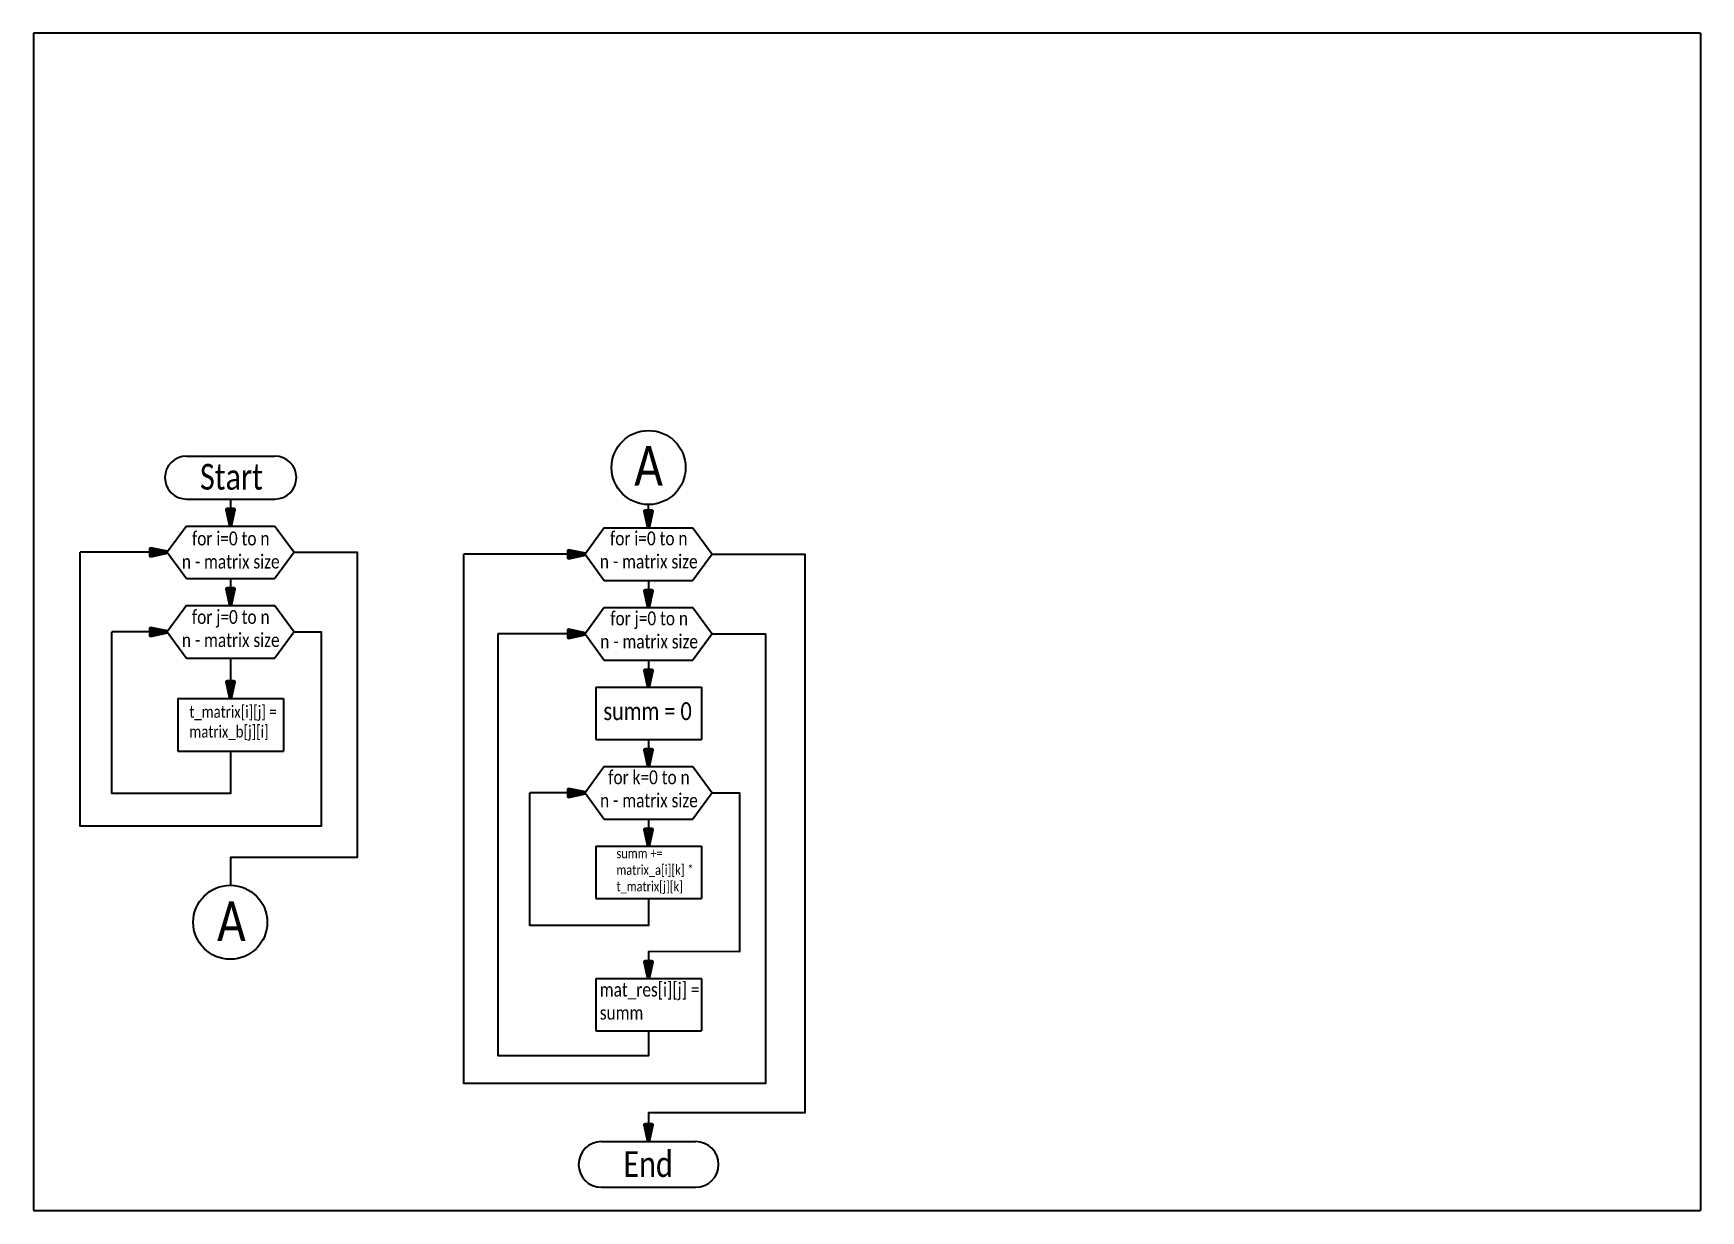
# Model space of a CAD drawing. Header units: millimetres. Extents: x -57 to 784, y 6 to 600.
import ezdxf

# ---------------------------------------------------------------- set-up
doc = ezdxf.new("R2010")
doc.units = ezdxf.units.MM
doc.layers.get('0').update_dxf_attribs({"lineweight": 35})
doc.layers.add('Format', color=7, linetype='Continuous', lineweight=70)
doc.layers.add('Tonk', color=7, linetype='Continuous', lineweight=35)
doc.styles.add('Calibri', font='calibri.ttf', dxfattribs={"width": 0.8})
doc.styles.get("Standard").update_dxf_attribs({"font": '', "width": 0.8, "oblique": 15})
doc.styles.get('Standard').set_extended_font_data('GOST type B')
pattern_1 = [(0, (-50.5334, 0.5446), (0, 6.985), [5.08, -1.905]), (90, (-50.5334, 0.5446), (-6.985, 4e-16), [5.08, -1.905])]

msp = doc.modelspace()

# ---------------------------------------------------------------- hatches: boundary and pattern name
h = msp.add_hatch()
h.set_pattern_fill('ANGLE', color=256)
h.set_pattern_definition([(0, (-209.8256, 14.222), (0, 6.985), [5.08, -1.905]), (90, (-209.8256, 14.222), (-6.985, 4e-16), [5.08, -1.905])])
h.paths.add_polyline_path([(163.19, 521.68, 0.414214), (162.19, 520.68), (163.19, 520.68)])
h.paths.add_polyline_path([(163.19, 521.68), (163.19, 519.68, 0.414214), (164.19, 520.68, 0.414214)])
h.paths.add_polyline_path([(163.19, 520.68), (162.19, 520.68, 0.414214), (163.19, 519.68)])
h = msp.add_hatch()
h.set_pattern_fill('ANGLE', color=256)
h.set_pattern_definition(pattern_1)
h.paths.add_polyline_path([(162.19, 520.68), (164.19, 520.68, 1)])
h.paths.add_polyline_path([(163.19, 520.68), (162.19, 520.68, 0.414214), (163.19, 519.68)])
h.paths.add_polyline_path([(164.19, 520.68), (163.19, 520.68), (163.19, 519.68, 0.414214)])
h = msp.add_hatch()
h.set_pattern_fill('ANGLE', color=256)
h.set_pattern_definition(pattern_1)
h.paths.add_polyline_path([(162.19, 520.68), (164.19, 520.68, 1)])
h.paths.add_polyline_path([(163.19, 520.68), (162.19, 520.68, 0.414214), (163.19, 519.68)])
h.paths.add_polyline_path([(164.19, 520.68), (163.19, 520.68), (163.19, 519.68, 0.414214)])
h = msp.add_hatch()
h.set_pattern_fill('ANGLE', color=256)
h.set_pattern_definition(pattern_1)
h.paths.add_polyline_path([(322.48, 508, 0.414214), (321.48, 507), (322.48, 507)])
h.paths.add_polyline_path([(322.48, 508), (322.48, 506, 0.414214), (323.48, 507, 0.414214)])
h.paths.add_polyline_path([(322.48, 507), (321.48, 507, 0.414214), (322.48, 506)])
h = msp.add_hatch()
h.set_pattern_fill('ANGLE', color=256)
h.set_pattern_definition(pattern_1)
h.paths.add_polyline_path([(322.48, 508, 0.414214), (321.48, 507), (322.48, 507)])
h.paths.add_polyline_path([(322.48, 508), (322.48, 506, 0.414214), (323.48, 507, 0.414214)])
h.paths.add_polyline_path([(322.48, 507), (321.48, 507, 0.414214), (322.48, 506)])
h = msp.add_hatch()
h.set_pattern_fill('ANGLE', color=256)
h.set_pattern_definition([(0, (31.8485, -201.041), (0, 6.985), [5.08, -1.905]), (90, (31.8485, -201.041), (-6.985, 4e-16), [5.08, -1.905])])
h.paths.add_polyline_path([(244.57, 319.09), (246.57, 319.09, 1)])
h.paths.add_polyline_path([(245.57, 319.09), (244.57, 319.09, 0.414214), (245.57, 318.09)])
h.paths.add_polyline_path([(246.57, 319.09), (245.57, 319.09), (245.57, 318.09, 0.414214)])
h = msp.add_hatch()
h.set_pattern_fill('ANGLE', color=256)
h.set_pattern_definition([(0, (-68.484, -241.0816), (0, 6.985), [5.08, -1.905]), (90, (-68.484, -241.0816), (-6.985, 4e-16), [5.08, -1.905])])
h.paths.add_polyline_path([(304.53, 266.37, 0.414214), (303.53, 265.37), (304.53, 265.37)])
h.paths.add_polyline_path([(304.53, 266.37), (304.53, 264.37, 0.414214), (305.53, 265.37, 0.414214)])
h.paths.add_polyline_path([(304.53, 265.37), (303.53, 265.37, 0.414214), (304.53, 264.37)])
at = {"layer": 'Format'}
h = msp.add_hatch(color=256, dxfattribs=at)
h.dxf.hatch_style = 1
h.paths.add_polyline_path([(44.51, 359.46), (40.9, 359.46), (42.76, 351.05)])
h = msp.add_hatch(color=256, dxfattribs=at)
h.dxf.hatch_style = 1
h.paths.add_polyline_path([(255.3, 358.5), (251.69, 358.5), (253.55, 350.08)])
h = msp.add_hatch(color=256, dxfattribs=at)
h.dxf.hatch_style = 1
h.paths.add_polyline_path([(2.34, 339.55), (2.34, 335.94), (10.76, 337.8)])
h = msp.add_hatch(color=256, dxfattribs=at)
h.dxf.hatch_style = 1
h.paths.add_polyline_path([(213.14, 338.58), (213.14, 334.97), (221.55, 336.84)])
h = msp.add_hatch(color=256, dxfattribs=at)
h.dxf.hatch_style = 1
h.paths.add_polyline_path([(44.51, 319.34), (40.9, 319.34), (42.76, 310.92)])
h = msp.add_hatch(color=256, dxfattribs=at)
h.dxf.hatch_style = 1
h.paths.add_polyline_path([(255.3, 318.37), (251.69, 318.37), (253.55, 309.96)])
h = msp.add_hatch(color=256, dxfattribs=at)
h.dxf.hatch_style = 1
h.paths.add_polyline_path([(2.34, 299.42), (2.34, 295.81), (10.76, 297.68)])
h = msp.add_hatch(color=256, dxfattribs=at)
h.dxf.hatch_style = 1
h.paths.add_polyline_path([(213.14, 298.45), (213.14, 294.85), (221.55, 296.71)])
h = msp.add_hatch(color=256, dxfattribs=at)
h.dxf.hatch_style = 1
h.paths.add_polyline_path([(255.3, 278.25), (251.69, 278.25), (253.55, 269.83)])
h = msp.add_hatch(color=256, dxfattribs=at)
h.dxf.hatch_style = 1
h.paths.add_polyline_path([(44.51, 272.4), (40.9, 272.4), (42.76, 263.98)])
h = msp.add_hatch(color=256, dxfattribs=at)
h.dxf.hatch_style = 1
h.paths.add_polyline_path([(255.3, 238.12), (251.69, 238.12), (253.55, 229.71)])
h = msp.add_hatch(color=256, dxfattribs=at)
h.dxf.hatch_style = 1
h.paths.add_polyline_path([(213.14, 218.2), (213.14, 214.6), (221.55, 216.46)])
h = msp.add_hatch(color=256, dxfattribs=at)
h.dxf.hatch_style = 1
h.paths.add_polyline_path([(255.3, 198), (251.69, 198), (253.55, 189.58)])
h = msp.add_hatch(color=256, dxfattribs=at)
h.dxf.hatch_style = 1
h.paths.add_polyline_path([(255.3, 131.22), (251.69, 131.22), (253.55, 122.8)])
h = msp.add_hatch(color=256, dxfattribs=at)
h.dxf.hatch_style = 1
h.paths.add_polyline_path([(255.3, 48.91), (251.69, 48.91), (253.55, 40.49)])

# ---------------------------------------------------------------- linework, layer by layer
at = {"lineweight": 35}
msp.add_line((784.23, 599.64), (784.23, 5.64), dxfattribs=at)
for p, q in [((253.55, 350.08), (253.56, 361.89)), ((10.76, 337.8), (-33.21, 337.8)), ((221.55, 336.84), (160.39, 336.84)), ((10.76, 297.68), (-17.22, 297.68)), ((221.55, 296.71), (177.58, 296.71)), ((221.55, 216.46), (193.58, 216.46))]:
    msp.add_line(p, q)
for points in [[(74.76, 297.68), (88.34, 297.68), (88.34, 199.55), (-33.21, 199.55), (-33.21, 337.8)], [(74.76, 337.8), (106.52, 337.8), (106.52, 183.84), (42.76, 183.84), (42.76, 169.81)], [(285.56, 296.71), (312.47, 296.71), (312.47, 69.77), (160.39, 69.77), (160.39, 336.84)], [(285.56, 336.84), (332.45, 336.84), (332.45, 55.06), (253.55, 55.06), (253.55, 40.49)], [(42.76, 230.67), (42.76, 216.13), (-17.22, 216.13), (-17.22, 297.68)], [(253.55, 96.31), (253.55, 83.77), (177.68, 83.77), (177.68, 296.71)], [(253.55, 163.09), (253.55, 149.52), (193.58, 149.52), (193.58, 216.46)], [(285.56, 216.46), (299.43, 216.46), (299.43, 136.3), (253.55, 136.44)]]:
    msp.add_lwpolyline(points)
for centre in [(253.56, 380.58), (42.56, 151.13)]:
    msp.add_circle(centre, 18.68)
at = {"layer": 'Format', "lineweight": 35}
for p, q in [((784.23, 599.64), (-56.77, 599.64)), ((-56.77, 599.64), (-56.77, 5.64)), ((-56.77, 5.64), (784.23, 5.64))]:
    msp.add_line(p, q, dxfattribs=at)
at = {"layer": 'Format'}
for points in [[(42.76, 351.05), (44.51, 359.46), (40.9, 359.46)], [(253.55, 350.08), (255.3, 358.5), (251.69, 358.5)], [(10.76, 337.8), (2.34, 339.55), (2.34, 335.94)], [(221.55, 336.84), (213.14, 338.58), (213.14, 334.97)], [(42.76, 310.92), (44.51, 319.34), (40.9, 319.34)], [(253.55, 309.96), (255.3, 318.37), (251.69, 318.37)], [(10.76, 297.68), (2.34, 299.42), (2.34, 295.81)], [(221.55, 296.71), (213.14, 298.45), (213.14, 294.85)], [(253.55, 269.83), (255.3, 278.25), (251.69, 278.25)], [(42.76, 263.98), (44.51, 272.4), (40.9, 272.4)], [(253.55, 229.71), (255.3, 238.12), (251.69, 238.12)], [(221.55, 216.46), (213.14, 218.2), (213.14, 214.6)], [(253.55, 189.58), (255.3, 198), (251.69, 198)], [(253.55, 122.8), (255.3, 131.22), (251.69, 131.22)], [(253.55, 40.49), (255.3, 48.91), (251.69, 48.91)]]:
    msp.add_lwpolyline(points, close=True, dxfattribs=at)
at = {"layer": 'Tonk'}
for p, q in [((20.45, 386.34), (65.07, 386.34)), ((20.45, 364.68), (65.07, 364.68)), ((42.76, 364.68), (42.76, 357.86)), ((42.76, 357.86), (42.76, 351.05)), ((253.55, 356.9), (253.55, 350.08)), ((20.45, 351.05), (10.76, 337.8)), ((20.45, 351.05), (65.07, 351.05)), ((65.07, 351.05), (74.76, 337.8)), ((231.24, 350.08), (221.55, 336.84)), ((231.24, 350.08), (275.86, 350.08)), ((275.86, 350.08), (285.56, 336.84)), ((10.76, 337.8), (20.45, 324.55)), ((74.76, 337.8), (65.07, 324.55)), ((221.55, 336.84), (231.24, 323.59)), ((285.56, 336.84), (275.86, 323.59)), ((20.45, 324.55), (65.07, 324.55)), ((42.76, 324.55), (42.76, 317.74)), ((231.24, 323.59), (275.86, 323.59)), ((253.55, 323.59), (253.55, 316.77)), ((42.76, 317.74), (42.76, 310.92)), ((253.55, 316.77), (253.55, 309.96)), ((20.45, 310.92), (10.76, 297.68)), ((20.45, 310.92), (65.07, 310.92)), ((65.07, 310.92), (74.76, 297.68)), ((231.24, 309.96), (221.55, 296.71)), ((231.24, 309.96), (275.86, 309.96)), ((275.86, 309.96), (285.56, 296.71)), ((10.76, 297.68), (20.45, 284.43)), ((74.76, 297.68), (65.07, 284.43)), ((221.55, 296.71), (231.24, 283.46)), ((285.56, 296.71), (275.86, 283.46)), ((20.45, 284.43), (65.07, 284.43)), ((42.76, 284.43), (42.76, 277.61)), ((42.76, 277.61), (42.76, 270.8)), ((231.24, 283.46), (275.86, 283.46)), ((253.55, 283.46), (253.55, 276.65)), ((42.76, 270.8), (42.76, 263.98)), ((226.89, 269.83), (280.22, 269.83)), ((226.89, 269.83), (226.89, 243.34)), ((253.55, 276.65), (253.55, 269.83)), ((280.22, 269.83), (280.22, 243.34)), ((16.1, 263.98), (69.42, 263.98)), ((16.1, 263.98), (16.1, 237.49)), ((69.42, 263.98), (69.42, 237.49)), ((16.1, 237.49), (69.42, 237.49)), ((42.76, 237.49), (42.76, 230.67)), ((226.89, 243.34), (280.22, 243.34)), ((253.55, 243.34), (253.55, 236.52)), ((253.55, 236.52), (253.55, 229.71)), ((231.24, 229.71), (221.55, 216.46)), ((231.24, 229.71), (275.86, 229.71)), ((275.86, 229.71), (285.56, 216.46)), ((221.55, 216.46), (231.24, 203.21)), ((285.56, 216.46), (275.86, 203.21)), ((231.24, 203.21), (275.86, 203.21)), ((253.55, 203.21), (253.55, 196.4)), ((253.55, 196.4), (253.55, 189.58)), ((226.89, 189.58), (280.22, 189.58)), ((226.89, 189.58), (226.89, 163.09)), ((280.22, 189.58), (280.22, 163.09)), ((226.89, 163.09), (280.22, 163.09)), ((253.55, 136.44), (253.55, 129.62)), ((253.55, 129.62), (253.55, 122.8)), ((226.89, 122.8), (280.22, 122.8)), ((226.89, 122.8), (226.89, 96.31)), ((280.22, 122.8), (280.22, 96.31)), ((226.89, 96.31), (280.22, 96.31)), ((229.78, 40.49), (277.33, 40.49)), ((229.78, 17.41), (277.33, 17.41))]:
    msp.add_line(p, q, dxfattribs=at)
for centre, radius, start, end in [((20.45, 375.51), 10.83, 90, 270), ((65.07, 375.51), 10.83, 270, 90), ((229.78, 28.95), 11.54, 90, 270), ((277.33, 28.95), 11.54, 270, 90)]:
    msp.add_arc(centre, radius, start, end, dxfattribs=at)

# ---------------------------------------------------------------- texts
at = {"char_height": 20, "attachment_point": 1, "style": 'Calibri'}
for insert in [(246.33, 391.5), (35.91, 161.7)]:
    msp.add_mtext_dynamic_manual_height_columns('А', width=37.7832, gutter_width=12.5, heights=[0], dxfattribs=dict(at, insert=insert))
at = {"layer": 'Tonk', "insert": (27.3, 382.4), "char_height": 13, "attachment_point": 1}
msp.add_mtext_dynamic_manual_height_columns('{\\fCalibri|b0|i0|c0|p34;\\Q0;Start}', width=21.4223, gutter_width=29.43, heights=[11.83], dxfattribs=at)
at = {"layer": 'Tonk', "style": 'Calibri'}
for s, width, gutter_width, heights, insert, char_height, attachment_point in [('\\pxqc;for i=0 to n^Jn - matrix size', 54.5432, 29.43, [24.51], (42.8, 338.91), 7, 5), ('\\pxqc;for i=0 to n^Jn - matrix size', 54.5432, 29.43, [24.51], (226.38, 348.33), 7, 1), ('\\pxqc;for j=0 to n^Jn - matrix size', 54.5432, 29.43, [24.51], (15.53, 308.69), 7, 1), ('\\pxqc;for j=0 to n^Jn - matrix size', 54.5432, 29.43, [24.51], (226.56, 307.97), 7, 1), ('t_matrix[i][j] = matrix_b[j][i]', 73.6367, 29.43, [32.35], (21.95, 260.35), 6, 1), ('summ = 0', 73.6367, 29.43, [32.35], (230.77, 262.15), 9, 1), ('\\pxqc;for k=0 to n^Jn - matrix size', 54.5432, 29.43, [24.51], (226.47, 227.79), 7, 1), ('summ += matrix_a[i][k] * t_matrix[j][k]', 49.3525, 29.43, [43.89], (237.35, 188.41), 5, 1), ('mat_res[i][j] = summ', 52.7261, 29.43, [31.12], (228.95, 120.66), 7, 1), ('End', 49.2986, 31.36, [0], (240.85, 35.61), 13, 1)]:
    msp.add_mtext_dynamic_manual_height_columns(s, width=width, gutter_width=gutter_width, heights=heights, dxfattribs=dict(at, insert=insert, char_height=char_height, attachment_point=attachment_point))

doc.saveas('drawing.dxf')
